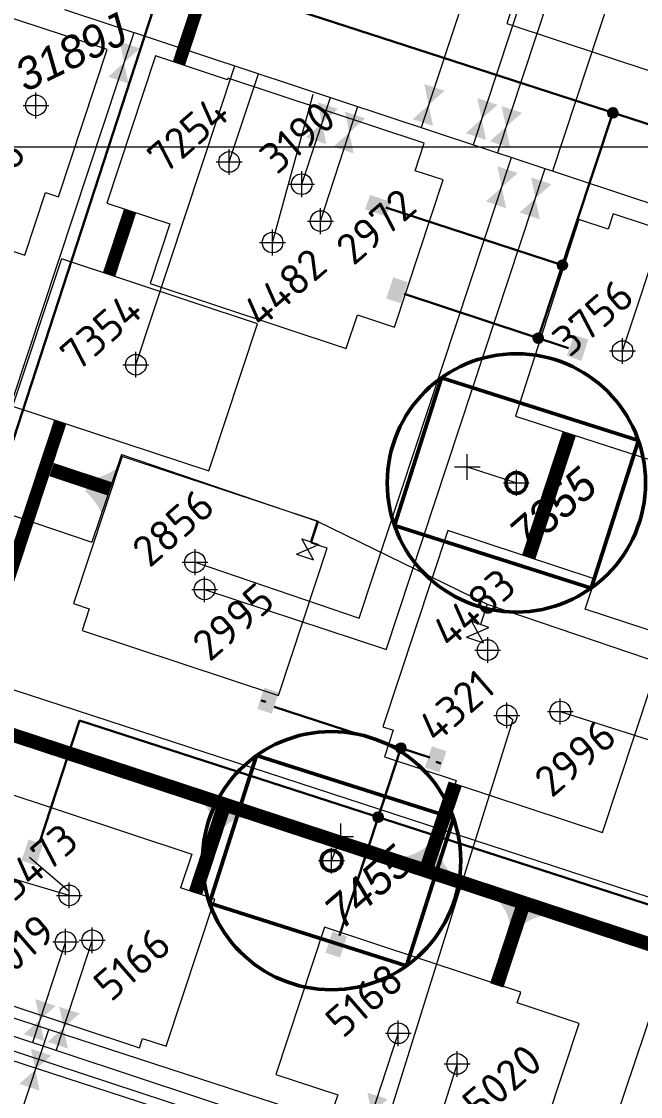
# Model space of a CAD drawing. Header units: millimetres. Extents: x 519 to 9564855, y -810 to 5021775.
# Drawn here: x 9543030.4 to 9543270.1, y 4997632.2 to 4998048.5 of the extents above; entities that cross this region are included whole.
import ezdxf

# ---------------------------------------------------------------- set-up
doc = ezdxf.new("R2010")
doc.units = ezdxf.units.MM
doc.header["$LTSCALE"] = 2
doc.header["$MEASUREMENT"] = 0
doc.header["$PDMODE"] = 2
doc.header["$PDSIZE"] = 5
doc.linetypes.add('92051501$0$DASHED', pattern=[0.75, 0.5, -0.25])
for name, color, linetype in [('160 скважин на 2012 год', 7, 'Continuous'), ('Existing roads', 41, 'Continuous'), ('Future Roads', 44, 'Continuous'), ('Gaz', 4, 'Continuous'), ('new 100 wells', 131, 'Continuous'), ('OilColl&Flowlines', 3, 'Continuous'), ('Stage 11.Object 3.Frame&Text', 7, 'Continuous'), ('Stage 12 wells.Text&Frame', 52, 'Continuous'), ('Stage VII wells', 9, 'Continuous'), ('vodovod', 5, 'Continuous'), ('Скважины - Конфликты наземки', 92, 'Continuous'), ('Скважины 2017г', 221, 'Continuous'), ('Скважины 2019г.', 241, 'Continuous'), ('Скважины на 2015 год', 7, 'Continuous'), ('Скважины на 2020 год', 140, 'Continuous')]:
    doc.layers.add(name, color=color, linetype=linetype)
for name, color, linetype, lineweight in [('160 скважин на2012 год.Выкидные линии', 5, 'Continuous', 30), ('200 скв. на 2010 год', 61, 'Continuous', 0), ('PPLINE_GAS', 4, 'GAS_LINE', 30), ('Stage 11.Object 2.Frame&Text', 26, 'Continuous', 53), ('WELLS(drilled after 2000y)', 6, 'Continuous', 40), ('Скважины на 2026', 222, 'Continuous', 50), ('Скважины на 2026 доп.', 222, 'Continuous', 50), ('Электро', 1, 'Continuous', 30), ('Электроснаб', 1, 'Continuous', 18), ('Электроснабжене', 1, 'Continuous', 18)]:
    doc.layers.add(name, color=color, linetype=linetype, lineweight=lineweight)
doc.styles.add('92051501$0$STANDARD', font='simplex.shx')
doc.styles.add('Elect', font='isocpeur.ttf')
doc.styles.add('GeoApp', font='', dxfattribs={"height": 1})
doc.styles.add('Line_GUGK', font='')
doc.styles.get("Standard").update_dxf_attribs({"font": 'isocpeur.ttf', "width": 0.5})
doc.styles.get('GeoApp').set_extended_font_data('D431', italic=True)
doc.styles.get('Line_GUGK').set_extended_font_data('Bm431', italic=True)
doc.linetypes.add('CAB', pattern='A,0.7,-0.43403,["K",Standard,S=0.9,R=0,X=-0.4,Y=-0.3],-0.8', length=1.93403)
doc.linetypes.add('GAS_LINE', pattern='A,0.5,-0.2,["G",92051501$0$STANDARD,S=0.1,R=0,X=-0.1,Y=-0.05],-0.05', length=0.75)
doc.linetypes.add('WTR_LINE', pattern='A,0.5,-0.2,["W",92051501$0$STANDARD,S=0.1,R=0,X=-0.1,Y=-0.05],-0.05', length=0.75)

msp = doc.modelspace()

# ---------------------------------------------------------------- hatches: boundary and pattern name
at = {"layer": 'Existing roads', "lineweight": 0}
h = msp.add_hatch(color=256, dxfattribs=at)
h.paths.add_polyline_path([(9543106.4045, 4997736.29235), (9543104.81726, 4997736.88912, 0.155118741), (9543100.28461, 4997746.42613), (9543108.84021, 4997743.67298)])
h.paths.add_polyline_path([(9543107.93021, 4997735.71873), (9543106.4045, 4997736.29235), (9543108.84021, 4997743.67298), (9543117.63614, 4997740.8425, 0.161550784)])
h = msp.add_hatch(color=256, dxfattribs=at)
h.paths.add_polyline_path([(9543189.95028, 4997729.65139), (9543191.53752, 4997729.05463, 0.155118741), (9543196.07017, 4997719.51762), (9543187.51457, 4997722.27076)])
h.paths.add_polyline_path([(9543188.42457, 4997730.22502), (9543189.95028, 4997729.65139), (9543187.51457, 4997722.27076), (9543178.71864, 4997725.10124, 0.161550784)])
h = msp.add_hatch(color=256, dxfattribs=at)
h.paths.add_polyline_path([(9543221.18809, 4997697.62872), (9543219.60085, 4997698.22548, 0.155118741), (9543215.0682, 4997707.76249), (9543223.6238, 4997705.00935)])
h.paths.add_polyline_path([(9543222.71379, 4997697.05509), (9543221.18809, 4997697.62872), (9543223.6238, 4997705.00935), (9543232.41973, 4997702.17887, 0.161550784)])
at = {"layer": 'Future Roads', "linetype": 'ByBlock', "lineweight": 0, "ltscale": 25}
h = msp.add_hatch(color=256, dxfattribs=at)
edge = h.paths.add_edge_path()
edge.add_line((9543055.13199, 4997866.61621), (9543056.85397, 4997871.31659))
edge.add_arc((9543054.68909, 4997891.78686), 20.58442, 276.0369828, 309.9288942)
edge.add_line((9543067.90093, 4997876.00186), (9543061.39428, 4997858.0146))
edge.add_arc((9543037.27712, 4997847.03681), 26.4981, 384.4743618, 407.6376447)
at = {"layer": 'Электро'}
h = msp.add_hatch(color=256, dxfattribs=at)
edge = h.paths.add_edge_path()
edge.add_arc((9543259.33592, 4998013.17424), 1.80448, 0, 360)
for points in [[(9543171.63756, 4997973.0062), (9543173.49455, 4997978.61844), (9543165.31269, 4997981.32566), (9543163.4557, 4997975.71343)], [(9543171.63328, 4997941.21911), (9543177.24552, 4997939.36212), (9543179.95275, 4997947.54398), (9543174.34051, 4997949.40097)], [(9543241.55211, 4997919.00397), (9543247.16434, 4997917.14699), (9543249.87157, 4997925.32884), (9543244.25934, 4997927.18583)], [(9543121.70167, 4997782.34149), (9543127.31391, 4997780.4845), (9543130.02114, 4997788.66636), (9543124.4089, 4997790.52335)], [(9543186.59861, 4997759.6064), (9543192.21084, 4997757.74941), (9543194.91807, 4997765.93127), (9543189.30584, 4997767.78826)], [(9543030.43009, 4997723.5502), (9543036.04233, 4997721.69321), (9543038.74956, 4997729.87507), (9543033.13732, 4997731.73205)], [(9543148.09826, 4997687.90261), (9543153.71049, 4997686.04562), (9543156.41772, 4997694.22748), (9543150.80549, 4997696.08447)]]:
    msp.add_hatch(color=256, dxfattribs=at).paths.add_polyline_path(points)
h = msp.add_hatch(color=256, dxfattribs=at)
edge = h.paths.add_edge_path()
edge.add_arc((9543239.81346, 4997954.18301), 1.80448, 0, 360)
h = msp.add_hatch(color=256, dxfattribs=at)
edge = h.paths.add_edge_path()
edge.add_arc((9543230.42416, 4997925.85148), 1.80448, 0, 360)
h = msp.add_hatch(color=256, dxfattribs=at)
edge = h.paths.add_edge_path()
edge.add_arc((9543177.25225, 4997767.07996), 1.80448, 0, 360)
h = msp.add_hatch(color=256, dxfattribs=at)
edge = h.paths.add_edge_path()
edge.add_arc((9543168.54243, 4997740.3808), 1.80448, 0, 360)
at = {"layer": 'Электроснаб', "linetype": '92051501$0$DASHED', "lineweight": 0}
h = msp.add_hatch(color=1, dxfattribs=at)
edge = h.paths.add_edge_path()
edge.add_arc((9543259.33592, 4998013.17424), 1.80448, 0, 360)
for points in [[(9543171.63756, 4997973.0062), (9543173.49455, 4997978.61844), (9543165.31269, 4997981.32566), (9543163.4557, 4997975.71343)], [(9543171.63328, 4997941.21911), (9543177.24552, 4997939.36212), (9543179.95275, 4997947.54398), (9543174.34051, 4997949.40097)], [(9543241.55211, 4997919.00397), (9543247.16434, 4997917.14699), (9543249.87157, 4997925.32884), (9543244.25934, 4997927.18583)], [(9543121.70167, 4997782.34149), (9543127.31391, 4997780.4845), (9543130.02114, 4997788.66636), (9543124.4089, 4997790.52335)], [(9543186.59861, 4997759.6064), (9543192.21084, 4997757.74941), (9543194.91807, 4997765.93127), (9543189.30584, 4997767.78826)], [(9543030.43009, 4997723.5502), (9543036.04233, 4997721.69321), (9543038.74956, 4997729.87507), (9543033.13732, 4997731.73205)], [(9543148.09826, 4997687.90261), (9543153.71049, 4997686.04562), (9543156.41772, 4997694.22748), (9543150.80549, 4997696.08447)]]:
    msp.add_hatch(color=1, dxfattribs=at).paths.add_polyline_path(points)
h = msp.add_hatch(color=1, dxfattribs=at)
edge = h.paths.add_edge_path()
edge.add_arc((9543239.81346, 4997954.18301), 1.80448, 0, 360)
h = msp.add_hatch(color=1, dxfattribs=at)
edge = h.paths.add_edge_path()
edge.add_arc((9543230.42416, 4997925.85148), 1.80448, 0, 360)
h = msp.add_hatch(color=1, dxfattribs=at)
edge = h.paths.add_edge_path()
edge.add_arc((9543177.25225, 4997767.07996), 1.80448, 0, 360)
h = msp.add_hatch(color=1, dxfattribs=at)
edge = h.paths.add_edge_path()
edge.add_arc((9543168.54243, 4997740.3808), 1.80448, 0, 360)
at = {"layer": 'Электроснабжене', "linetype": '92051501$0$DASHED', "lineweight": 0}
h = msp.add_hatch(color=1, dxfattribs=at)
edge = h.paths.add_edge_path()
edge.add_arc((9543259.33592, 4998013.17424), 1.80448, 0, 360)
for points in [[(9543171.63756, 4997973.0062), (9543173.49455, 4997978.61844), (9543165.31269, 4997981.32566), (9543163.4557, 4997975.71343)], [(9543171.63328, 4997941.21911), (9543177.24552, 4997939.36212), (9543179.95275, 4997947.54398), (9543174.34051, 4997949.40097)], [(9543241.55211, 4997919.00397), (9543247.16434, 4997917.14699), (9543249.87157, 4997925.32884), (9543244.25934, 4997927.18583)], [(9543121.70167, 4997782.34149), (9543127.31391, 4997780.4845), (9543130.02114, 4997788.66636), (9543124.4089, 4997790.52335)], [(9543186.59861, 4997759.6064), (9543192.21084, 4997757.74941), (9543194.91807, 4997765.93127), (9543189.30584, 4997767.78826)], [(9543030.43009, 4997723.5502), (9543036.04233, 4997721.69321), (9543038.74956, 4997729.87507), (9543033.13732, 4997731.73205)], [(9543148.09826, 4997687.90261), (9543153.71049, 4997686.04562), (9543156.41772, 4997694.22748), (9543150.80549, 4997696.08447)]]:
    msp.add_hatch(color=1, dxfattribs=at).paths.add_polyline_path(points)
h = msp.add_hatch(color=1, dxfattribs=at)
edge = h.paths.add_edge_path()
edge.add_arc((9543239.81346, 4997954.18301), 1.80448, 0, 360)
h = msp.add_hatch(color=1, dxfattribs=at)
edge = h.paths.add_edge_path()
edge.add_arc((9543230.42416, 4997925.85148), 1.80448, 0, 360)
h = msp.add_hatch(color=1, dxfattribs=at)
edge = h.paths.add_edge_path()
edge.add_arc((9543177.25225, 4997767.07996), 1.80448, 0, 360)
h = msp.add_hatch(color=1, dxfattribs=at)
edge = h.paths.add_edge_path()
edge.add_arc((9543168.54243, 4997740.3808), 1.80448, 0, 360)

# ---------------------------------------------------------------- linework, layer by layer
at = {"layer": '160 скважин на 2012 год', "color": 0, "linetype": 'ByBlock', "lineweight": 0, "elevation": 0.00005}
for points in [[(9543257.4921, 4997968.10457), (9543246.22545, 4997971.78299), (9543221.60518, 4997895.63227), (9543278.71822, 4997877.16708), (9543285.44763, 4997897.84337)], [(9543174.28869, 4997774.05094), (9543170.89218, 4997763.7859), (9543198.74483, 4997754.56997)]]:
    msp.add_lwpolyline(points, dxfattribs=at)
at = {"layer": '160 скважин на 2012 год', "color": 0, "linetype": 'ByBlock', "lineweight": 0}
for centre in [(9543263.1, 4997920.9), (9543218.3, 4997779.8)]:
    msp.add_circle(centre, 4, dxfattribs=at)
for p in [(9543263.1, 4997920.9), (9543218.3, 4997779.8)]:
    msp.add_point(p, dxfattribs=at)
at = {"layer": '160 скважин на2012 год.Выкидные линии', "color": 3, "linetype": 'ByBlock', "lineweight": 0, "ltscale": 80}
msp.add_lwpolyline([(9543220.7, 4998114.9), (9543185.13604, 4998007.41767)], dxfattribs=at)
at = {"layer": '200 скв. на 2010 год', "color": 0, "linetype": 'ByBlock', "lineweight": 0}
for points in [[(9542979.53562, 4998038.50919), (9542974.53745, 4998040.16299), (9542955.68202, 4997983.17759), (9543031.66255, 4997958.03701), (9543039.68438, 4997982.28082)], [(9543087.83417, 4997970.10336), (9543080.18202, 4997946.97759), (9543156.16255, 4997921.83701), (9543160.47329, 4997934.86507)], [(9543248.64989, 4997820.98893), (9543252.45422, 4997832.48647), (9543195.46883, 4997851.34191), (9543170.32825, 4997775.36138), (9543174.28869, 4997774.05094)]]:
    msp.add_lwpolyline(points, dxfattribs=at)
for centre in [(9543127.6, 4997962.9), (9543210.9, 4997805.1)]:
    msp.add_circle(centre, 4, dxfattribs=at)
for p in [(9543127.6, 4997962.9), (9543210.9, 4997805.1)]:
    msp.add_point(p, dxfattribs=at)
at = {"layer": 'Existing roads', "color": 0, "linetype": 'ByBlock', "lineweight": 0, "ltscale": 80}
msp.add_line((9533000, 4998000), (9548000, 4998000), dxfattribs=at)
at = {"layer": 'Existing roads', "color": 3, "linetype": 'ByBlock', "lineweight": 0, "ltscale": 80}
for p, q in [((9543047.5, 4997692.1), (9543034.6114, 4997653.16172, 0)), ((9543004.4, 4997547.7), (9543040.93921, 4997658.13698, 0)), ((9543199.1, 4997644.8), (9543185.91788, 4997603.07642, 0))]:
    msp.add_line(p, q, dxfattribs=at)
at = {"layer": 'Existing roads', "lineweight": 0, "flags": 128}
for points, const_width in [([(9543091.31805, 4998032.15433), (9543149.16645, 4998206.98529)], 5), ([(9543064.2864, 4997950.45857), (9543072.47011, 4997975.19157)], 5), ([(9543008.30997, 4997781.2851), (9543045.43097, 4997893.47317)], 5), ([(9543242.54506, 4997889.05287), (9543226.75184, 4997840.99093)], 5.4), ([(9543008.97206, 4997778.18142), (9543392.20667, 4997652.16839)], 5.4), ([(9543198.33701, 4997753.33746), (9543186.90007, 4997719.71402)], 5.4), ([(9543097.82919, 4997711.30032), (9543109.00497, 4997745.31046)], 5.4)]:
    msp.add_lwpolyline(points, dxfattribs=dict(at, const_width=const_width))
at = {"layer": 'Existing roads', "lineweight": 0, "const_width": 5.4}
msp.add_lwpolyline([(9543214.42393, 4997675.22926), (9543224.92725, 4997707.17226)], dxfattribs=at)
at = {"layer": 'Existing roads', "color": 0, "linetype": 'ByBlock', "lineweight": 0, "ltscale": 80}
msp.add_point((9543101.3, 4997828.6), dxfattribs=at)
at = {"layer": 'Future Roads', "lineweight": 0, "const_width": 5.4}
msp.add_lwpolyline([(9543064.74357, 4997867.4574), (9543042.04403, 4997874.96827)], dxfattribs=at)
at = {"layer": 'Gaz', "linetype": 'GAS_LINE', "lineweight": 0, "ltscale": 20}
msp.add_line((9543527.52426, 4997485.50272, -1.32545), (9541944.89712, 4998005.25304, 0.04021), dxfattribs=at)
at = {"layer": 'Gaz', "linetype": 'GAS_LINE', "lineweight": 0, "ltscale": 15}
msp.add_line((9543245.07308, 4997577.71241, 0.13534), (9543373.45031, 4997959.54259, 0.30847), dxfattribs=at)
at = {"layer": 'Gaz', "linetype": 'GAS_LINE', "lineweight": 0, "ltscale": 0.7}
msp.add_lwpolyline([(9542238.412, 4997848.29), (9542254.901, 4997897.532), (9542352.946, 4997865.742), (9542352.077, 4997862.48), (9542354.739, 4997861.77084), (9542356.063, 4997864.767), (9542567.859, 4997795.541), (9542567.047, 4997792.472), (9542569.706, 4997791.608), (9542570.97, 4997794.635), (9542798.115, 4997720.716), (9542797.359, 4997717.554), (9542800.094, 4997716.707), (9542801.307, 4997719.608), (9543170.874, 4997599.316), (9543169.87245, 4997596.239), (9543172.612, 4997595.06), (9543173.84, 4997598.194), (9543404.766, 4997523.084), (9543403.853, 4997519.721), (9543406.679, 4997518.903), (9543407.773, 4997521.981), (9543525.046, 4997483.653)], dxfattribs=at)
at = {"layer": 'new 100 wells', "color": 0, "linetype": 'ByBlock', "lineweight": 0}
msp.add_lwpolyline([(9543222.33954, 4997668.45644), (9543223.71798, 4997672.62241), (9543147.73745, 4997697.76299), (9543128.88202, 4997640.7776), (9543152.86046, 4997632.84356)], dxfattribs=at)
msp.add_circle((9543176.3, 4997656.7), 4, dxfattribs=at)
at = {"layer": 'new 100 wells', "color": 0, "linetype": 'ByBlock', "lineweight": 0, "ltscale": 80}
msp.add_point((9543176.3, 4997656.7), dxfattribs=at)
at = {"layer": 'OilColl&Flowlines', "color": 3, "linetype": 'ByBlock', "lineweight": 0, "ltscale": 50}
msp.add_line((9543283.5, 4998134.2), (9543235.98314, 4997990.59329), dxfattribs=at)
at = {"layer": 'OilColl&Flowlines', "color": 3, "linetype": 'ByBlock', "lineweight": 0, "ltscale": 25}
for p, q in [((9543253.9, 4998116.5), (9543214.67219, 4997997.64469)), ((9543242.9, 4998114.5), (9543205.26466, 4998000.75748)), ((9543014.3715, 4997864.04805), (9543073.97963, 4998044.19731)), ((9543146.2, 4997971.2), (9543160.6459, 4998015.52101)), ((9543161.13087, 4997817.44502), (9543220.15536, 4997995.83041)), ((9543171.54468, 4997805.19114), (9543233.19603, 4997991.51549)), ((9543097.6, 4997839.1), (9543161.13087, 4997817.44502)), ((9543101.3, 4997828.6), (9543171.74468, 4997805.29113)), ((9543239, 4997781.3), (9543299.65988, 4997761.9611))]:
    msp.add_line(p, q, dxfattribs=at)
at = {"layer": 'OilColl&Flowlines', "linetype": 'ByBlock', "lineweight": 0}
for p, q in [((9543047.06354, 4998053.10336), (9543306.1733, 4997967.36864)), ((9543138.9, 4997985.5), (9543149.99905, 4998019.04386)), ((9543057.8, 4997692.7), (9543043.81677, 4997650.11457, 0))]:
    msp.add_line(p, q, dxfattribs=at)
at = {"layer": 'OilColl&Flowlines', "lineweight": 0, "ltscale": 50}
for p, q in [((9543074.7, 4997915.6), (9543112.98059, 4998031.2926)), ((9543127.6, 4997962.9), (9543143.31798, 4998020.32289))]:
    msp.add_line(p, q, dxfattribs=at)
at = {"layer": 'OilColl&Flowlines', "lineweight": 0, "ltscale": 40}
msp.add_line((9543263.1, 4997920.9), (9543281.15142, 4997975.45547), dxfattribs=at)
at = {"layer": 'OilColl&Flowlines', "linetype": 'ByBlock', "lineweight": 0, "ltscale": 80}
msp.add_line((9542254.31336, 4997911.45509), (9543543.78944, 4997484.61418, 0), dxfattribs=at)
at = {"layer": 'OilColl&Flowlines', "linetype": 'ByBlock', "lineweight": 0, "ltscale": 200}
for q in [(9543218.3, 4997779.8), (9543167.75353, 4997609.08916, 0)]:
    msp.add_line((9543220.66104, 4997778.09977, 0), q, dxfattribs=at)
at = {"layer": 'OilColl&Flowlines', "lineweight": 0}
msp.add_line((9543176.3, 4997656.7), (9543161.25483, 4997611.24036, 0), dxfattribs=at)
at = {"layer": 'OilColl&Flowlines', "color": 3, "lineweight": 0}
for points in [[(9543076.31924, 4998038.09527), (9543070.13921, 4998032.59071), (9543068.46213, 4998040.69505)], [(9543071.8163, 4998024.48637), (9543063.95919, 4998027.08614), (9543070.13921, 4998032.59071)], [(9543194.21673, 4998021.68869), (9543188.0367, 4998016.18412), (9543186.35962, 4998024.28846)], [(9543214.74886, 4998016.24801), (9543208.56883, 4998010.74345), (9543206.89175, 4998018.84779)], [(9543163.50774, 4998010.99727), (9543157.32772, 4998005.4927), (9543155.65063, 4998013.59704)], [(9543189.71379, 4998008.07978), (9543181.85668, 4998010.67956), (9543188.0367, 4998016.18412)], [(9543224.15639, 4998013.13523), (9543217.97637, 4998007.63066), (9543216.29929, 4998015.735)], [(9543210.24592, 4998002.63911), (9543202.38881, 4998005.23888), (9543208.56883, 4998010.74345)], [(9543159.0048, 4997997.38836), (9543151.14769, 4997999.98813), (9543157.32772, 4998005.4927)], [(9543219.65345, 4997999.52632), (9543211.79635, 4998002.1261), (9543217.97637, 4998007.63066)], [(9543222.52912, 4997989.83158), (9543216.3491, 4997984.32701), (9543214.67202, 4997992.43135)], [(9543235.56979, 4997985.51666), (9543229.38977, 4997980.01209), (9543227.71268, 4997988.11643)], [(9543218.02618, 4997976.22267), (9543210.16907, 4997978.82245), (9543216.3491, 4997984.32701)], [(9543231.06685, 4997971.90775), (9543223.20974, 4997974.50752), (9543229.38977, 4997980.01209)]]:
    msp.add_solid(points, dxfattribs=at)
at = {"layer": 'OilColl&Flowlines', "linetype": 'ByBlock', "lineweight": 0}
for points in [[(9543152.90803, 4998014.66257), (9543146.728, 4998009.158), (9543145.05092, 4998017.26234)], [(9543148.40509, 4998001.05366), (9543140.54798, 4998003.65344), (9543146.728, 4998009.158)], [(9543043.64249, 4997667.31114), (9543037.46247, 4997661.80658), (9543035.78538, 4997669.91092)], [(9543052.89667, 4997664.36462, -0.68158), (9543046.71664, 4997658.86005, -0.68158), (9543045.03956, 4997666.96439, -0.68158)], [(9543039.13955, 4997653.70224), (9543031.28244, 4997656.30201), (9543037.46247, 4997661.80658)], [(9543048.39373, 4997650.75571, -0.68158), (9543040.53662, 4997653.35549, -0.68158), (9543046.71664, 4997658.86005, -0.68158)]]:
    msp.add_solid(points, dxfattribs=at)
at = {"layer": 'OilColl&Flowlines', "lineweight": 0}
for points in [[(9543041.94227, 4997648.08428), (9543035.76225, 4997642.57972), (9543034.08516, 4997650.68406)], [(9543037.43933, 4997634.47538), (9543029.58222, 4997637.07515), (9543035.76225, 4997642.57972)], [(9543172.1912, 4997631.11543, 0), (9543166.01118, 4997625.61087, 0), (9543164.3341, 4997633.71521, 0)]]:
    msp.add_solid(points, dxfattribs=at)
at = {"layer": 'PPLINE_GAS', "color": 3, "linetype": 'GAS_LINE', "lineweight": 0, "ltscale": 15}
for p, q in [((9543069.18819, 4997880.80597), (9543057.62126, 4997846.85841)), ((9543069.18819, 4997880.80597), (9543144.94326, 4997854.994)), ((9543009.57788, 4997863.16723), (9543057.62126, 4997846.85841)), ((9543144.94326, 4997854.994), (9543142.24625, 4997847.0786)), ((9543144.94326, 4997854.99401), (9543210.75125, 4997822.89541)), ((9543210.75125, 4997822.89541), (9543286.50632, 4997797.08343))]:
    msp.add_line(p, q, dxfattribs=at)
at = {"layer": 'PPLINE_GAS', "color": 3, "linetype": 'ByBlock', "lineweight": 0}
for p, q in [((9543136.93774, 4997842.22585, -0.16126), (9543145.50189, 4997845.95307, 0.16126)), ((9543138.9906, 4997848.20413, -0.16126), (9543145.50189, 4997845.95307, 0.16126)), ((9543143.44903, 4997839.97478, 0.16126), (9543138.9906, 4997848.20413, -0.16126)), ((9543136.93774, 4997842.22585, -0.16126), (9543143.44903, 4997839.97478, 0.16126)), ((9543202.74568, 4997810.12727, -0.16126), (9543211.30983, 4997813.85449, 0.16126)), ((9543209.25696, 4997807.87621, 0.16126), (9543204.79854, 4997816.10556, -0.16126)), ((9543211.30983, 4997813.85449, 0.16126), (9543204.79854, 4997816.10556, -0.16126)), ((9543202.74568, 4997810.12727, -0.16126), (9543209.25696, 4997807.87621, 0.16126))]:
    msp.add_line(p, q, dxfattribs=at)
at = {"layer": 'PPLINE_GAS', "color": 3, "linetype": 'ByBlock', "lineweight": 0, "ltscale": 15}
msp.add_line((9543210.7512, 4997822.89542), (9543208.05419, 4997814.98002), dxfattribs=at)
at = {"layer": 'Stage 11.Object 2.Frame&Text', "color": 0, "linetype": 'ByBlock', "lineweight": 0}
for points in [[(9543160.47329, 4997934.86507), (9543174.76255, 4997930.13701), (9543193.61798, 4997987.12241), (9543182.77364, 4997990.7106)], [(9543198.74483, 4997754.56997), (9543198.33701, 4997753.33746), (9543255.32241, 4997734.48202), (9543280.46299, 4997810.46255), (9543248.64989, 4997820.98893)]]:
    msp.add_lwpolyline(points, dxfattribs=at)
at = {"layer": 'Stage 11.Object 2.Frame&Text', "lineweight": 0}
msp.add_lwpolyline([(9543056.65798, 4997821.06717), (9543053.88202, 4997812.67759), (9543129.86255, 4997787.53701), (9543148.71798, 4997844.52241), (9543142.64202, 4997846.53283)], dxfattribs=at)
at = {"layer": 'Stage 11.Object 2.Frame&Text', "color": 0, "linetype": 'ByBlock', "lineweight": 0}
for centre in [(9543146.2, 4997971.2), (9543239, 4997781.3)]:
    msp.add_circle(centre, 4, dxfattribs=at)
at = {"layer": 'Stage 11.Object 2.Frame&Text', "lineweight": 0}
msp.add_circle((9543101.3, 4997828.6), 4, dxfattribs=at)
at = {"layer": 'Stage 11.Object 2.Frame&Text', "color": 0, "linetype": 'ByBlock', "lineweight": 0}
for p in [(9543146.2, 4997971.2), (9543239, 4997781.3)]:
    msp.add_point(p, dxfattribs=at)
at = {"layer": 'Stage 11.Object 3.Frame&Text', "color": 0, "linetype": 'ByBlock', "lineweight": 0}
msp.add_lwpolyline([(9543142.64202, 4997846.53283), (9543145.41798, 4997854.92241), (9543069.43745, 4997880.06299), (9543050.58202, 4997823.07759), (9543056.65798, 4997821.06717)], dxfattribs=at)
msp.add_circle((9543097.6, 4997839.1), 4, dxfattribs=at)
msp.add_point((9543097.6, 4997839.1), dxfattribs=at)
at = {"layer": 'Stage 12 wells.Text&Frame', "color": 0, "linetype": 'ByBlock', "lineweight": 0}
for points in [[(9543005.58832, 4997692.81889), (9543000.08202, 4997676.17759), (9543076.06255, 4997651.03701), (9543077.25788, 4997654.64959)], [(9543152.86046, 4997632.84356), (9543151.48202, 4997628.67759), (9543227.46255, 4997603.53701), (9543246.31798, 4997660.52241), (9543222.33954, 4997668.45644)]]:
    msp.add_lwpolyline(points, dxfattribs=at)
for centre in [(9543047.5, 4997692.1), (9543199.1, 4997644.8)]:
    msp.add_circle(centre, 4, dxfattribs=at)
for p in [(9543047.5, 4997692.1), (9543199.1, 4997644.8)]:
    msp.add_point(p, dxfattribs=at)
at = {"layer": 'Stage VII wells', "color": 0, "linetype": 'ByBlock', "lineweight": 0}
msp.add_lwpolyline([(9543182.77364, 4997990.7106), (9543186.31798, 4998001.42241), (9543110.33745, 4998026.56299), (9543110.12649, 4998025.92542)], dxfattribs=at)
msp.add_circle((9543138.9, 4997985.5), 4, dxfattribs=at)
msp.add_point((9543138.9, 4997985.5), dxfattribs=at)
at = {"layer": 'vodovod', "linetype": 'WTR_LINE', "lineweight": 0, "ltscale": 10}
msp.add_lwpolyline([(9544796.524, 4997061.131), (9544670.026, 4997102.939), (9544547.359, 4997146.067), (9544544.834, 4997137.633), (9544528.591, 4997142.698), (9544365.114, 4997198.25995), (9544260.722, 4997233.4), (9544218.484, 4997247.618), (9544209.341, 4997260.719), (9544168.068, 4997275.346), (9544060.378, 4997312.651), (9543880.744, 4997372.42), (9543650.06, 4997449.179), (9543543.805, 4997485.189), (9543546.104, 4997492.963), (9543411.433, 4997536.569), (9543175.092, 4997614.45), (9542807.975, 4997734.002), (9542568.597, 4997809.25), (9542359.736, 4997877.47), (9542268.821, 4997906.893), (9542135.512, 4997951.026), (9542117.78, 4997890.93)], dxfattribs=at)
at = {"layer": 'WELLS(drilled after 2000y)', "color": 0, "linetype": 'ByBlock', "lineweight": 0}
for points in [[(9543039.68438, 4997982.28082), (9543044.68254, 4997980.62702), (9543063.53798, 4998037.61241), (9542987.55745, 4998062.75299), (9542979.53562, 4998038.50919)], [(9543334.10927, 4997944.9672), (9543335.41798, 4997948.92241), (9543259.43745, 4997974.06299), (9543257.4921, 4997968.10457)], [(9543077.25788, 4997654.64959), (9543086.36254, 4997651.63702), (9543105.21798, 4997708.62241), (9543092.00701, 4997712.99368)]]:
    msp.add_lwpolyline(points, dxfattribs=at)
msp.add_circle((9543057.8, 4997692.7), 4, dxfattribs=at)
at = {"layer": 'WELLS(drilled after 2000y)', "color": 0, "linetype": 'ByBlock', "lineweight": 0, "ltscale": 80}
msp.add_point((9543057.8, 4997692.7), dxfattribs=at)
at = {"layer": 'Скважины - Конфликты наземки', "linetype": 'ByBlock', "lineweight": 0}
msp.add_circle((9543036, 4998016), 4, dxfattribs=at)
at = {"layer": 'Скважины - Конфликты наземки', "linetype": 'ByBlock', "lineweight": 0, "ltscale": 80}
msp.add_point((9543036, 4998016), dxfattribs=at)
at = {"layer": 'Скважины 2017г', "color": 1, "linetype": 'CAB', "lineweight": 0}
msp.add_line((9543033.51388, 4997724.83296), (9543048.76439, 4997711.87368), dxfattribs=at)
at = {"layer": 'Скважины 2017г', "color": 0, "linetype": 'ByBlock', "lineweight": 0}
msp.add_lwpolyline([(9543001.48202, 4997694.17759), (9543020.33745, 4997751.16299), (9543096.31798, 4997726.02241), (9543092.00701, 4997712.99368)], dxfattribs=at)
at = {"layer": 'Скважины 2017г', "color": 3, "linetype": 'ByBlock', "lineweight": 0, "ltscale": 5}
msp.add_lwpolyline([(9543048.9, 4997710.1), (9543021.80154, 4997718.09366), (9543003.73917, 4997663.38101)], dxfattribs=at)
at = {"layer": 'Скважины 2017г', "color": 0, "linetype": 'ByBlock', "lineweight": 0}
msp.add_circle((9543048.9, 4997710.1), 4, dxfattribs=at)
msp.add_point((9543048.9, 4997710.1), dxfattribs=at)
at = {"layer": 'Скважины 2019г.', "color": 3, "linetype": 'ByBlock', "lineweight": 0, "ltscale": 50}
msp.add_line((9543110.8, 4997994.1), (9543122.10716, 4998028.27279), dxfattribs=at)
at = {"layer": 'Скважины 2019г.', "color": 0, "linetype": 'ByBlock', "lineweight": 0}
msp.add_lwpolyline([(9543110.12649, 4998025.92542), (9543082.25969, 4998035.15424), (9543063.39664, 4997978.19649), (9543087.83623, 4997970.10961)], dxfattribs=at)
msp.add_circle((9543110.8, 4997994.1), 4, dxfattribs=at)
msp.add_point((9543110.8, 4997994.1), dxfattribs=at)
at = {"layer": 'Скважины на 2015 год', "color": 3, "linetype": 'ByBlock', "lineweight": 0, "ltscale": 5}
msp.add_line((9540937.16158, 4998472.42308), (9543594.09496, 4997604.63038, 0), dxfattribs=at)
at = {"layer": 'Скважины на 2020 год', "color": 0, "linetype": 'ByBlock', "lineweight": 0}
msp.add_lwpolyline([(9543226.01603, 4998071.1027), (9543218.28202, 4998047.6776), (9543294.26254, 4998022.53702), (9543302.62922, 4998047.82301)], dxfattribs=at)
msp.add_lwpolyline([(9543026.98202, 4997899.5776), (9543102.96254, 4997874.43702), (9543121.81798, 4997931.42241), (9543045.83745, 4997956.56299)], close=True, dxfattribs=at)
msp.add_circle((9543074.7, 4997915.6), 4, dxfattribs=at)
msp.add_point((9543074.7, 4997915.6), dxfattribs=at)
at = {"layer": 'Скважины на 2026', "lineweight": 5}
msp.add_line((9543154, 4997732.9), (9543150.45, 4997723.54), dxfattribs=at)
at = {"layer": 'Скважины на 2026', "linetype": 'ByBlock', "ltscale": 50}
for points in [[(9543174.80026, 4997853.38223), (9543251.02291, 4997829.0901), (9543269.242, 4997886.25709), (9543193.01935, 4997910.54922)], [(9543103.22913, 4997707.10257), (9543179.45178, 4997682.81044), (9543197.67087, 4997739.97743), (9543121.44822, 4997764.26956)]]:
    msp.add_lwpolyline(points, close=True, dxfattribs=at)
for centre in [(9543222, 4997869.82), (9543150.45, 4997723.54)]:
    msp.add_circle(centre, 50, dxfattribs=at)
at = {"layer": 'Скважины на 2026', "linetype": 'ByBlock'}
for centre in [(9543222.02113, 4997869.81966), (9543150.45, 4997723.54)]:
    msp.add_circle(centre, 4, dxfattribs=at)
at = {"layer": 'Скважины на 2026', "linetype": 'ByBlock', "lineweight": 0}
for p in [(9543203, 4997876), (9543222, 4997869.82), (9543154, 4997732.9), (9543150.45, 4997723.54)]:
    msp.add_point(p, dxfattribs=at)
at = {"layer": 'Скважины на 2026 доп.', "lineweight": 5}
msp.add_line((9543203, 4997876), (9543222, 4997869.82), dxfattribs=at)
at = {"layer": 'Электро'}
for p, q in [((9543050.8, 4998081.1), (9544078.01699, 4997746.50781)), ((9543083.45813, 4998059.46902), (9543001.40678, 4997807.36006, 0)), ((9543125.02002, 4997785.01241), (9543123.2176, 4997785.60091)), ((9543192.73404, 4997761.19407), (9543190.93162, 4997761.78258))]:
    msp.add_line(p, q, dxfattribs=at)
at = {"layer": 'Электро', "ltscale": 25}
for p, q in [((9543259.33592, 4998013.17424), (9543230.42416, 4997925.85148)), ((9543239.81346, 4997954.18301), (9543171.40917, 4997976.41045)), ((9543178.58668, 4997943.03083), (9543242.19445, 4997921.95071))]:
    msp.add_line(p, q, dxfattribs=at)
at = {"layer": 'Электро', "ltscale": 0.5}
for p, q in [((9543128.24995, 4997783.06552), (9543188.45065, 4997763.42681)), ((9543052.91291, 4997777.78986), (9543366.29787, 4997676.40194))]:
    msp.add_line(p, q, dxfattribs=at)
at = {"layer": 'Электро', "ltscale": 3}
for p, q in [((9543037.32079, 4997730.48929), (9543052.91291, 4997777.78986, 0)), ((9543153.55334, 4997694.60826), (9543177.28237, 4997767.07014))]:
    msp.add_line(p, q, dxfattribs=at)
at = {"layer": 'Электро'}
for centre in [(9543259.33592, 4998013.17424), (9543239.81346, 4997954.18301), (9543230.42416, 4997925.85148), (9543177.25225, 4997767.07996), (9543168.54243, 4997740.3808)]:
    msp.add_circle(centre, 1.80448, dxfattribs=at)
at = {"layer": 'Электроснаб', "color": 1, "linetype": 'ByBlock', "lineweight": 0}
msp.add_line((9543050.8, 4998081.1), (9544078.01699, 4997746.50781), dxfattribs=at)
at = {"layer": 'Электроснаб', "color": 1, "linetype": '92051501$0$DASHED', "lineweight": 0, "ltscale": 25}
for p, q in [((9543259.33592, 4998013.17424), (9543230.42416, 4997925.85148)), ((9543239.81346, 4997954.18301), (9543171.40917, 4997976.41045)), ((9543178.58668, 4997943.03083), (9543242.19445, 4997921.95071))]:
    msp.add_line(p, q, dxfattribs=at)
at = {"layer": 'Электроснаб', "color": 1, "linetype": '92051501$0$DASHED', "lineweight": 0}
for p, q in [((9543125.02002, 4997785.01241), (9543123.2176, 4997785.60091)), ((9543192.73404, 4997761.19407), (9543190.93162, 4997761.78258))]:
    msp.add_line(p, q, dxfattribs=at)
at = {"layer": 'Электроснаб', "color": 1, "linetype": '92051501$0$DASHED', "lineweight": 0, "ltscale": 0.5}
for p, q in [((9543128.24995, 4997783.06552), (9543188.45065, 4997763.42681)), ((9543052.91291, 4997777.78986), (9543366.29787, 4997676.40194))]:
    msp.add_line(p, q, dxfattribs=at)
at = {"layer": 'Электроснаб', "color": 1, "linetype": '92051501$0$DASHED', "lineweight": 0, "ltscale": 3}
for p, q in [((9543037.32079, 4997730.48929), (9543052.91291, 4997777.78986, 0)), ((9543153.55334, 4997694.60826), (9543177.28237, 4997767.07014))]:
    msp.add_line(p, q, dxfattribs=at)
at = {"layer": 'Электроснаб', "color": 1, "linetype": '92051501$0$DASHED', "lineweight": 0}
for centre in [(9543259.33592, 4998013.17424), (9543239.81346, 4997954.18301), (9543230.42416, 4997925.85148), (9543177.25225, 4997767.07996), (9543168.54243, 4997740.3808)]:
    msp.add_circle(centre, 1.80448, dxfattribs=at)
at = {"layer": 'Электроснабжене', "color": 1, "linetype": 'ByBlock', "lineweight": 0}
msp.add_line((9543050.8, 4998081.1), (9544078.01699, 4997746.50781), dxfattribs=at)
at = {"layer": 'Электроснабжене', "color": 1, "linetype": '92051501$0$DASHED', "lineweight": 0, "ltscale": 25}
for p, q in [((9543259.33592, 4998013.17424), (9543230.42416, 4997925.85148)), ((9543239.81346, 4997954.18301), (9543171.40917, 4997976.41045)), ((9543178.58668, 4997943.03083), (9543242.19445, 4997921.95071))]:
    msp.add_line(p, q, dxfattribs=at)
at = {"layer": 'Электроснабжене', "color": 1, "linetype": '92051501$0$DASHED', "lineweight": 0}
for p, q in [((9543125.02002, 4997785.01241), (9543123.2176, 4997785.60091)), ((9543192.73404, 4997761.19407), (9543190.93162, 4997761.78258))]:
    msp.add_line(p, q, dxfattribs=at)
at = {"layer": 'Электроснабжене', "color": 1, "linetype": '92051501$0$DASHED', "lineweight": 0, "ltscale": 0.5}
for p, q in [((9543128.24995, 4997783.06552), (9543188.45065, 4997763.42681)), ((9543052.91291, 4997777.78986), (9543366.29787, 4997676.40194))]:
    msp.add_line(p, q, dxfattribs=at)
at = {"layer": 'Электроснабжене', "color": 1, "linetype": '92051501$0$DASHED', "lineweight": 0, "ltscale": 3}
for p, q in [((9543037.32079, 4997730.48929), (9543052.91291, 4997777.78986, 0)), ((9543153.55334, 4997694.60826), (9543177.28237, 4997767.07014))]:
    msp.add_line(p, q, dxfattribs=at)
at = {"layer": 'Электроснабжене', "color": 1, "linetype": '92051501$0$DASHED', "lineweight": 0}
for centre in [(9543259.33592, 4998013.17424), (9543239.81346, 4997954.18301), (9543230.42416, 4997925.85148), (9543177.25225, 4997767.07996), (9543168.54243, 4997740.3808)]:
    msp.add_circle(centre, 1.80448, dxfattribs=at)

# ---------------------------------------------------------------- texts
at = {"layer": '160 скважин на 2012 год', "color": 0, "linetype": 'ByBlock', "lineweight": 0, "style": 'Elect'}
for s, p in [('3756', (9543242.63339, 4997918.1019)), ('4321', (9543190.78673, 4997768.50098))]:
    msp.add_text(s, height=12, rotation=41, dxfattribs=at).set_placement(p)
at = {"layer": '200 скв. на 2010 год', "color": 0, "linetype": 'ByBlock', "lineweight": 0, "style": 'Elect'}
for s, p in [('3318', (9543009.08413, 4997975.0221)), ('4482', (9543123.02021, 4997929.38128)), ('4483', (9543196.05919, 4997805.21045))]:
    msp.add_text(s, height=12, rotation=41, dxfattribs=at).set_placement(p)
at = {"layer": 'new 100 wells', "color": 0, "linetype": 'ByBlock', "lineweight": 0, "style": 'Elect'}
msp.add_text('5168', height=12, rotation=41, dxfattribs=at).set_placement((9543154.82763, 4997654.366))
at = {"layer": 'Stage 11.Object 2.Frame&Text', "color": 0, "linetype": 'ByBlock', "lineweight": 0, "style": 'Elect'}
for s, p in [('2972', (9543158.90845, 4997953.59433)), ('2996', (9543235.68257, 4997747.50608))]:
    msp.add_text(s, height=12, rotation=41, dxfattribs=at).set_placement(p)
at = {"layer": 'Stage 11.Object 2.Frame&Text', "color": 19, "lineweight": 0, "style": 'Elect'}
msp.add_text('2995', height=12, rotation=41, dxfattribs=at).set_placement((9543103.24305, 4997800.16339))
at = {"layer": 'Stage 11.Object 3.Frame&Text', "color": 0, "linetype": 'ByBlock', "lineweight": 0, "style": 'Elect'}
msp.add_text('2856', height=12, rotation=41, dxfattribs=at).set_placement((9543079.97182, 4997836.60211))
at = {"layer": 'Stage 12 wells.Text&Frame', "color": 0, "linetype": 'ByBlock', "lineweight": 0, "style": 'Elect'}
for s, p in [('5019', (9543020.42714, 4997673.83048)), ('5020', (9543207.82394, 4997622.42441))]:
    msp.add_text(s, height=12, rotation=41, dxfattribs=at).set_placement(p)
at = {"layer": 'Stage VII wells', "color": 0, "linetype": 'ByBlock', "lineweight": 0, "style": 'Elect'}
msp.add_text('3190', height=12, rotation=41, dxfattribs=at).set_placement((9543129.31287, 4997988.8684))
at = {"layer": 'WELLS(drilled after 2000y)', "color": 0, "linetype": 'ByBlock', "lineweight": 0, "style": 'Elect'}
msp.add_text('5166', height=12, rotation=41, dxfattribs=at).set_placement((9543065.04309, 4997668.45829))
at = {"layer": 'Скважины - Конфликты наземки', "lineweight": 35, "style": 'GeoApp'}
msp.add_text('3189J', height=12.5, rotation=26.0318371, dxfattribs=at).set_placement((9543031.9066, 4998020.99464))
at = {"layer": 'Скважины 2017г', "color": 0, "linetype": 'ByBlock', "lineweight": 0, "style": 'Elect'}
msp.add_text('5473', height=12, rotation=41, dxfattribs=at).set_placement((9543027.28928, 4997707.09417))
at = {"layer": 'Скважины 2019г.', "color": 0, "linetype": 'ByBlock', "lineweight": 0, "style": 'Elect'}
msp.add_text('7254', height=12, rotation=41, dxfattribs=at).set_placement((9543085.86766, 4997989.0045))
at = {"layer": 'Скважины на 2020 год', "color": 0, "linetype": 'ByBlock', "lineweight": 0, "style": 'Elect'}
msp.add_text('7354', height=12, rotation=41, dxfattribs=at).set_placement((9543052.06878, 4997912.46378))
at = {"layer": 'Скважины на 2026', "linetype": 'ByBlock', "style": 'Line_GUGK'}
for s, p in [('7355', (9543226.17579, 4997842.87389)), ('7455', (9543154.60466, 4997696.59423))]:
    msp.add_text(s, height=12.5, rotation=41, dxfattribs=at).set_placement(p)

doc.saveas('drawing.dxf')
